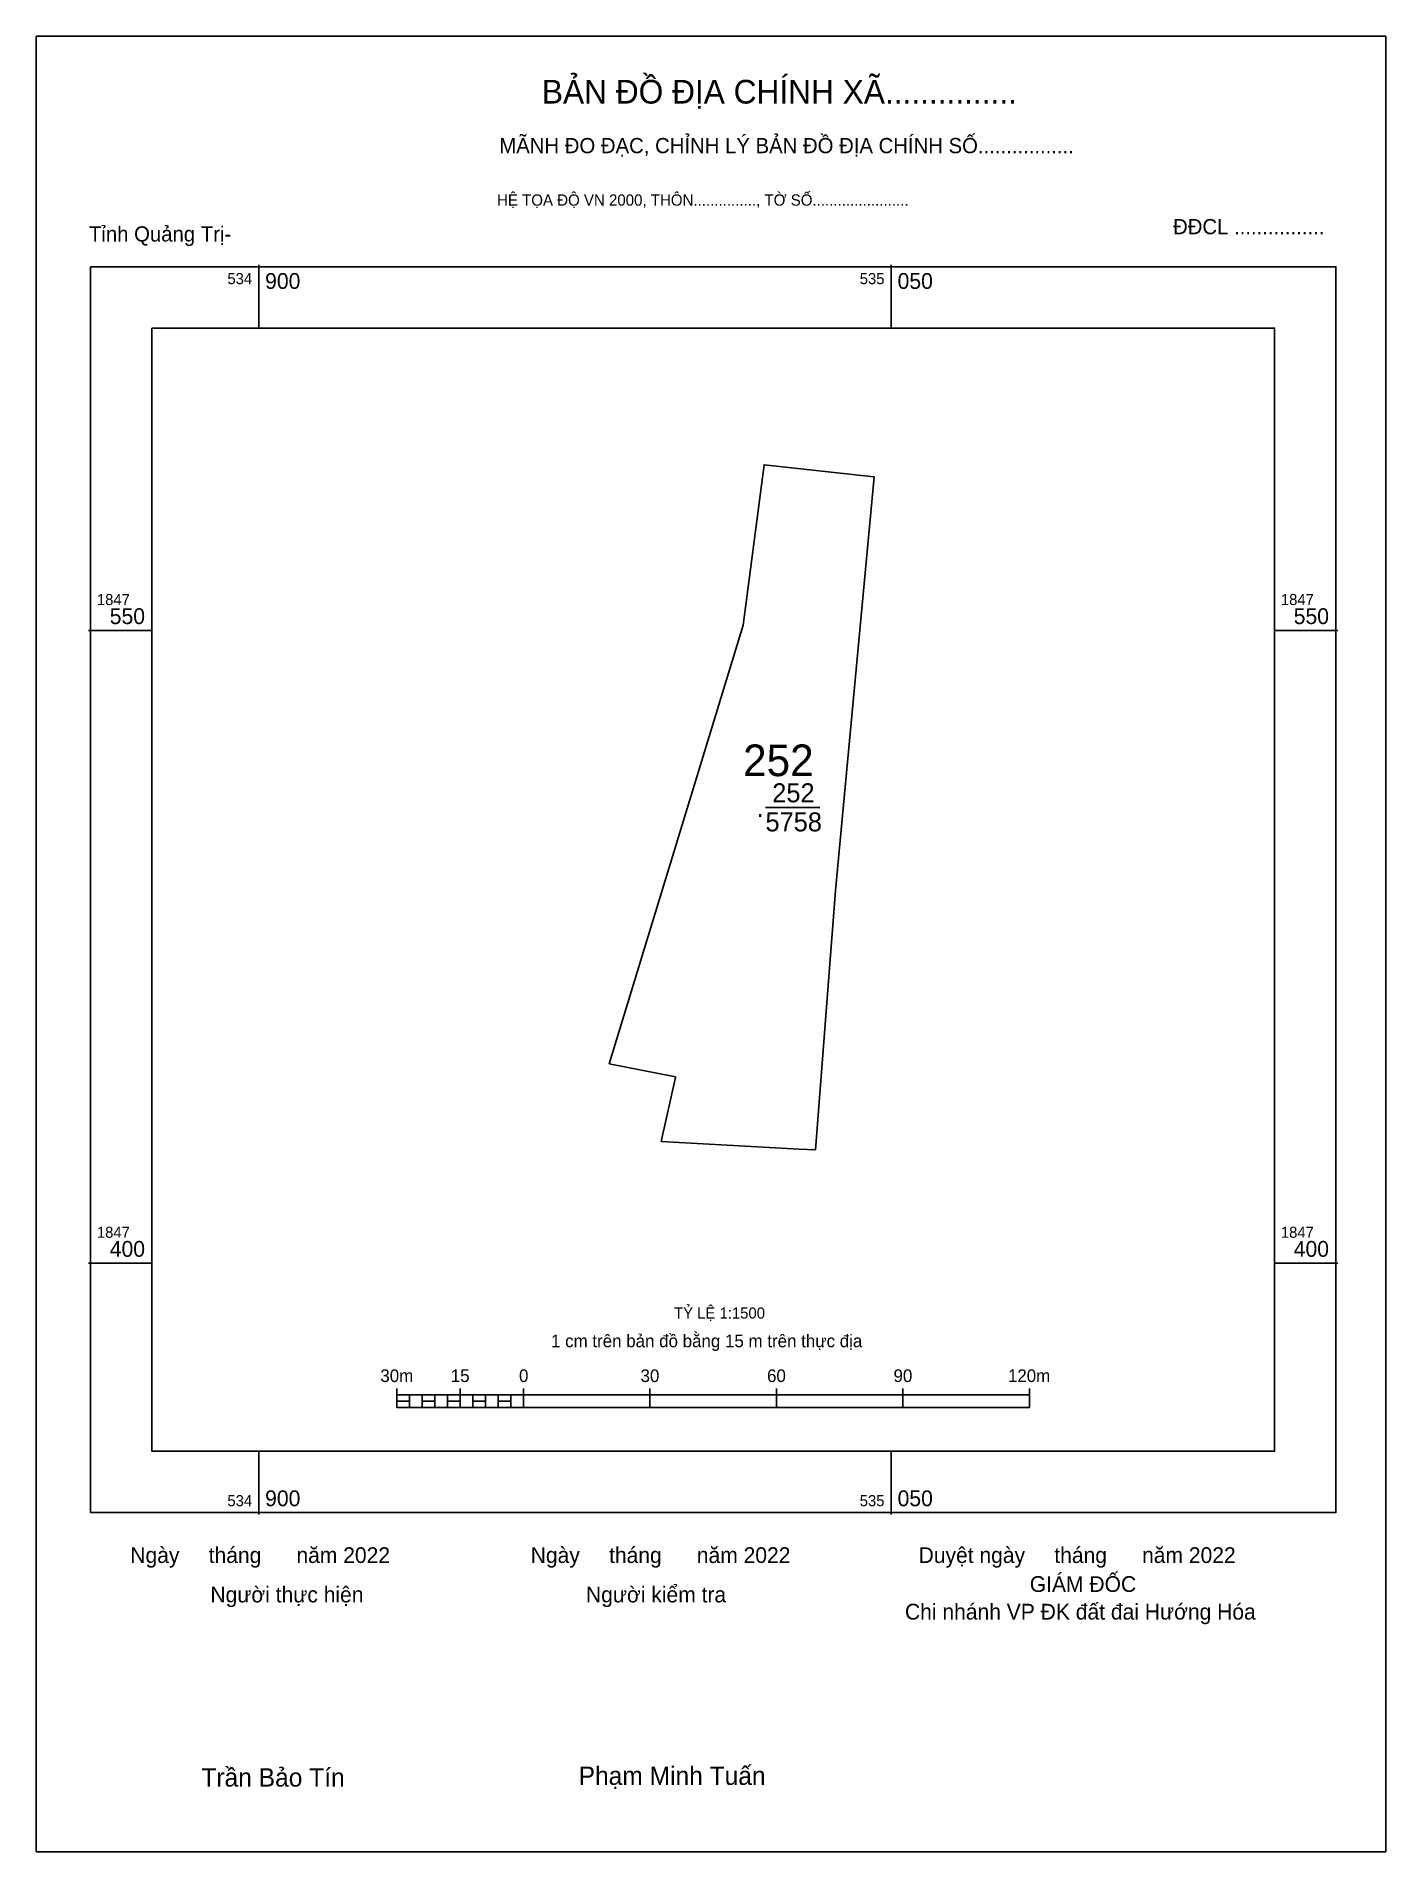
# Model space of a CAD drawing. Extents: x 534847 to 535167, y 1847260 to 1847691.
import ezdxf

# ---------------------------------------------------------------- set-up
doc = ezdxf.new("R2010")
doc.units = 0
for name, color, linetype in [('Level 10', 7, 'Continuous'), ('Level 13', 7, 'Continuous'), ('Level 15', 7, 'Continuous'), ('Level 27', 7, 'Continuous'), ('Level 6', 7, 'Continuous'), ('Level 62', 7, 'Continuous'), ('Level 63', 7, 'Continuous'), ('Level 9', 7, 'Continuous')]:
    doc.layers.add(name, color=color, linetype=linetype)

msp = doc.modelspace()

# ---------------------------------------------------------------- linework, layer by layer
at = {"layer": 'Level 10'}
msp.add_lwpolyline([(535045.93, 1847586.42), (535036.81, 1847488.35), (535032.01, 1847426.83), (535028.19, 1847427.04), (534995.44, 1847428.86), (534998.8, 1847444.03), (534998.82, 1847444.13), (534983.11, 1847447.26), (535014.86, 1847551.26), (535019.85, 1847589.28), (535045.88, 1847586.42)], close=True, dxfattribs=at)
at = {"layer": 'Level 15'}
msp.add_lwpolyline([(534847.23, 1847690.84), (535167.27, 1847690.84), (535167.27, 1847260.47), (534847.23, 1847260.47)], close=True, dxfattribs=at)
at = {"layer": 'Level 27'}
for p, q in [((535019.85, 1847589.28), (535019.85, 1847589.29)), ((535045.93, 1847586.42), (535045.93, 1847586.43))]:
    msp.add_line(p, q, dxfattribs=at)
at = {"layer": 'Level 62'}
msp.add_lwpolyline([(534874.64, 1847621.67), (535140.91, 1847621.67), (535140.91, 1847355.41), (534874.64, 1847355.41)], close=True, dxfattribs=at)
at = {"layer": 'Level 63'}
for p, q in [((534900, 1847636.67), (534900, 1847621.67)), ((535050, 1847636.67), (535050, 1847621.67)), ((534859.64, 1847550), (534874.64, 1847550)), ((535140.91, 1847550), (535155.91, 1847550)), ((535020.16, 1847508.05), (535033.09, 1847508.05)), ((534859.64, 1847400), (534874.64, 1847400)), ((535140.91, 1847400), (535155.91, 1847400)), ((534932.77, 1847370.31), (534932.77, 1847365.81)), ((534932.77, 1847368.81), (535082.77, 1847368.81)), ((534935.77, 1847368.81), (534935.77, 1847365.81)), ((534938.77, 1847368.81), (534938.77, 1847365.81)), ((534941.77, 1847368.81), (534941.77, 1847365.81)), ((534944.77, 1847368.81), (534944.77, 1847365.81)), ((534947.77, 1847370.31), (534947.77, 1847365.81)), ((534947.77, 1847368.81), (534947.77, 1847365.81)), ((534950.77, 1847368.81), (534950.77, 1847365.81)), ((534953.77, 1847368.81), (534953.77, 1847365.81)), ((534956.77, 1847368.81), (534956.77, 1847365.81)), ((534959.77, 1847368.81), (534959.77, 1847365.81)), ((534962.77, 1847370.31), (534962.77, 1847365.81)), ((534962.77, 1847368.81), (534962.77, 1847365.81)), ((534992.77, 1847370.31), (534992.77, 1847365.81)), ((535022.77, 1847370.31), (535022.77, 1847365.81)), ((535052.77, 1847370.31), (535052.77, 1847365.81)), ((535082.77, 1847370.31), (535082.77, 1847365.81)), ((534932.77, 1847365.81), (535082.77, 1847365.81)), ((534900, 1847355.41), (534900, 1847340.41)), ((535050, 1847355.41), (535050, 1847340.41))]:
    msp.add_line(p, q, dxfattribs=at)
for points in [[(534860.11, 1847636.21), (535155.44, 1847636.21), (535155.44, 1847340.87), (534860.11, 1847340.87)], [(534932.77, 1847367.31), (534935.77, 1847367.31), (534935.77, 1847365.81), (534932.77, 1847365.81)], [(534932.77, 1847367.31), (534935.77, 1847367.31), (534935.77, 1847365.81), (534932.77, 1847365.81)], [(534938.77, 1847367.31), (534941.77, 1847367.31), (534941.77, 1847365.81), (534938.77, 1847365.81)], [(534944.77, 1847367.31), (534947.77, 1847367.31), (534947.77, 1847365.81), (534944.77, 1847365.81)], [(534950.77, 1847367.31), (534953.77, 1847367.31), (534953.77, 1847365.81), (534950.77, 1847365.81)], [(534956.77, 1847367.31), (534959.77, 1847367.31), (534959.77, 1847365.81), (534956.77, 1847365.81)]]:
    msp.add_lwpolyline(points, close=True, dxfattribs=at)

# ---------------------------------------------------------------- texts
at = {"layer": 'Level 13'}
for s, height, p in [('252', 7.5, (535014.86, 1847515.45)), ('252', 4.5, (535021.78, 1847509.25)), ('.', 4.5, (535018.07, 1847505.8)), ('5758', 4.5, (535020.17, 1847502.35))]:
    msp.add_text(s, height=height, dxfattribs=at).set_placement(p)
at = {"layer": 'Level 6'}
msp.add_text('TỶ LỆ 1:1500', height=2.6369, dxfattribs=at).set_placement((534998.49, 1847386.85))
at = {"layer": 'Level 63'}
for s, height, p in [('BẢN ĐỒ ĐỊA CHÍNH XÃ...............', 5.6155, (534967.14, 1847674.9)), ('MÃNH ĐO ĐẠC, CHỈNH LÝ BẢN ĐỒ ĐỊA CHÍNH SỐ.................', 3.6033, (534957.04, 1847663.13)), ('HỆ TỌA ĐỘ VN 2000, THÔN..............., TỜ SỐ.......................', 2.6674, (534956.5, 1847650.69)), ('534', 2.625, (534892.56, 1847632.08)), ('900', 3.75, (534901.5, 1847630.96)), ('535', 2.625, (535042.53, 1847632.08)), ('050', 3.75, (535051.5, 1847630.96)), ('1847', 2.625, (534861.61, 1847556)), ('1847', 2.625, (535142.41, 1847556)), ('550', 3.75, (534864.65, 1847551.5)), ('550', 3.75, (535145.45, 1847551.5)), ('1847', 2.625, (534861.61, 1847406)), ('400', 3.75, (534864.65, 1847401.5)), ('1847', 2.625, (535142.41, 1847406)), ('400', 3.75, (535145.45, 1847401.5)), ('1 cm trên bản đồ bằng 15 m trên thực địa', 3, (534969.31, 1847380.06)), ('30m', 3, (534928.83, 1847371.81)), ('15', 3, (534945.53, 1847371.81)), ('0', 3, (534961.71, 1847371.81)), ('30', 3, (534990.54, 1847371.81)), ('60', 3, (535020.54, 1847371.81)), ('90', 3, (535050.54, 1847371.81)), ('120m', 3, (535077.67, 1847371.81)), ('534', 2.625, (534892.56, 1847342.37)), ('900', 3.75, (534901.5, 1847342.37)), ('535', 2.625, (535042.53, 1847342.37)), ('050', 3.75, (535051.5, 1847342.37)), ('Ngày     tháng      năm 2022', 3.7325, (534869.53, 1847328.91)), ('Ngày     tháng      năm 2022', 3.7325, (534964.49, 1847328.91)), ('Duyệt ngày     tháng      năm 2022', 3.7325, (535056.49, 1847328.91)), ('Người thực hiện', 3.7325, (534888.52, 1847319.57)), ('Người kiểm tra', 3.7325, (534977.6, 1847319.57)), ('GIÁM ĐỐC', 3.732, (535082.85, 1847322.05)), ('Chi nhánh VP ĐK đất đai Hướng Hóa', 3.7325, (535053.25, 1847315.5)), ('Trần Bảo Tín', 4.3536, (534886.39, 1847275.9)), ('Phạm Minh Tuấn', 4.3536, (534975.86, 1847276.3))]:
    msp.add_text(s, height=height, dxfattribs=at).set_placement(p)
at = {"layer": 'Level 9'}
for s, p in [('ĐĐCL ................', (535116.84, 1847643.92)), ('Tỉnh Quảng Trị-', (534859.72, 1847642.19))]:
    msp.add_text(s, height=3.6033, dxfattribs=at).set_placement(p)

doc.saveas('drawing.dxf')
